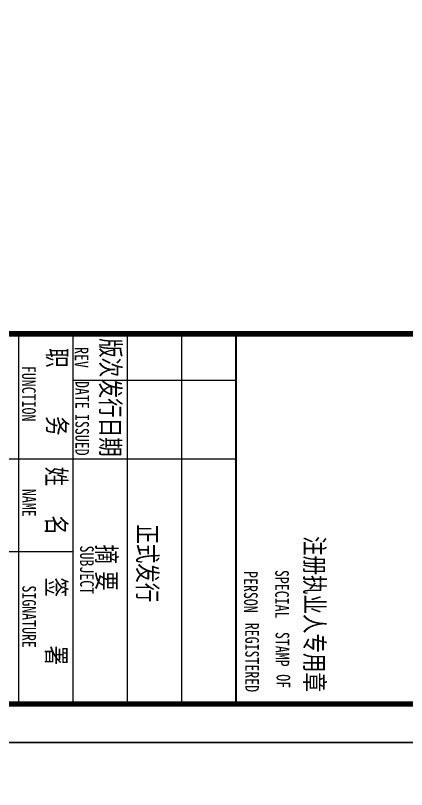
# Model space of a CAD drawing. Header units: millimetres. Extents: x 539196 to 807275, y 431843 to 1156631.
# Drawn here: x 776383 to 786553, y 935218 to 955335 of the extents above; entities that cross this region are included whole.
import ezdxf

# ---------------------------------------------------------------- set-up
doc = ezdxf.new("R2010")
doc.units = ezdxf.units.MM
doc.header["$MEASUREMENT"] = 0
doc.layers.add('PUB_TITLE', color=4, linetype='Continuous')
doc.styles.add('-宋体', font='', dxfattribs={"width": 0.8})
doc.styles.get('-宋体').set_extended_font_data('SimSun')

# ---------------------------------------------------------------- blocks, each defined once
blk = doc.blocks.new('图签11')
for p, q in [((3661956, -366171), (3661956, -326171)), ((3661956, -343170), (3668756, -343170)), ((3662806, -346170), (3662806, -343170)), ((3664256, -343170), (3664256, -355170)), ((3661956, -344170), (3668756, -344170)), ((3661956, -345170), (3668756, -345170)), ((3661956, -346170), (3668756, -346170)), ((3665960, -346170), (3665960, -355200)), ((3661956, -347170), (3668756, -347170))]:
    blk.add_line(p, q)
at = {"const_width": 34}
blk.add_lwpolyline([(3661956, -343170), (3668756, -343170)], dxfattribs=at)
at = {"layer": 'PUB_TITLE', "const_width": 100}
blk.add_lwpolyline([(3661956, -326171), (3668756, -326171), (3668756, -366170), (3661956, -366170)], close=True, dxfattribs=at)
at = {"style": '-宋体', "width": 0.75}
for s, height, p in [('注册执业人专用章', 350, (3665672, -341901)), ('SPECIAL', 250, (3666293, -342449)), ('STAMP', 250, (3667433, -342442)), ('OF', 250, (3668211, -342424)), ('PERSON', 250, (3666315, -343023)), ('REGISTERED', 250, (3667264, -342999)), ('正式发行', 350, (3665456, -344974)), ('版次', 350, (3662036, -345652)), ('发行日期', 350, (3662780, -345654)), ('摘', 350, (3665828, -345726)), ('要', 350, (3666316, -345726)), ('REV', 250, (3662199, -346135)), ('DATE', 250, (3662823, -346122)), ('ISSUED', 250, (3663428, -346124)), ('SUBJECT', 250, (3665846, -346037)), ('职     务', 350, (3662217, -346634)), ('姓   名', 350, (3664398, -346649)), ('签     署', 350, (3666434, -346650)), ('FUNCTION', 250, (3662544, -347104)), ('NAME', 250, (3664805, -347100)), ('SIGNATURE', 250, (3666578, -347099))]:
    blk.add_text(s, height=height, dxfattribs=at).set_placement(p)

msp = doc.modelspace()

# ---------------------------------------------------------------- linework, layer by layer
at = {"layer": 'PUB_TITLE'}
for points in [[(747875.2, 936443), (807275.2, 936443), (807275.2, 1020543), (747875.2, 1020543)], [(747875.2, 852343), (807275.2, 852343), (807275.2, 936443), (747875.2, 936443)]]:
    msp.add_lwpolyline(points, close=True, dxfattribs=at)
at = {"layer": 'PUB_TITLE', "const_width": 100}
msp.add_lwpolyline([(748875.2, 937443), (806275.2, 937443), (806275.2, 1018043), (748875.2, 1018043)], close=True, dxfattribs=at)

# ---------------------------------------------------------------- block references
at = {"xscale": 1.41428571427241, "yscale": 1.41428571427241, "zscale": 1.414285714285714, "rotation": 270}
msp.add_blockref('图签11', (1267459.1, 6126112.1), dxfattribs=at)

doc.saveas('drawing.dxf')
